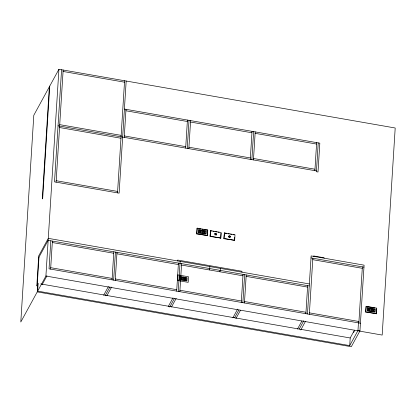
<?xml version="1.0" encoding="UTF-8"?>
<svg xmlns="http://www.w3.org/2000/svg" width="416" height="416" viewBox="0 0 416 416"><rect width="100%" height="100%" fill="white"/><g stroke="black" fill="none" stroke-linecap="round" stroke-linejoin="round"><path stroke-width="0.62" d="M49.343 86.814L42.286 198.947L42.697 198.193L49.754 86.06M38.99 257.13L37.227 285.163L36.816 285.917L38.704 255.892L48.282 238.352L309.364 283.946M45.911 276.026L58.921 69.28L395.2 127.998L382.174 335.067L45.911 276.026L20.8 322.005L33.805 115.263L58.921 69.28M50.804 240.807L49.041 268.84L360.438 323.216M61.568 69.742L54.512 181.875L119.122 193.154L126.178 81.021M50.632 269.121L52.395 241.088M56.103 182.151L63.154 70.018M112.06 279.848L113.823 251.81M117.53 192.878L124.587 80.746M113.651 280.124L115.414 252.091M115.237 280.4L117 252.366M124.238 137.368L126.001 109.335M177.668 260.946L177.72 260.057L241.998 271.279L241.94 272.173M176.67 291.127L178.433 263.094M185.666 148.096L187.434 120.063M178.256 291.403L180.149 261.383M187.257 148.372L189.02 120.338M179.847 291.684L181.61 263.65M188.843 148.647L190.611 120.614M182.978 280.233L183.175 277.046M196.7 233.927L197.163 228.145L207.756 229.991L207.407 235.565L196.7 233.927L197.163 228.145M198.214 232.752L198.411 229.57L206.357 230.958L206.159 234.14L198.099 232.965M198.9 232.471L199.051 230.084L201.698 230.547L201.547 232.934L198.786 232.679M202.186 233.449L202.384 230.261M207.293 235.778L207.756 229.991M210.096 236.418L210.558 230.636L221.151 232.487L220.802 238.061L210.096 236.418L210.558 230.636M209.357 269.942L209.446 268.512M209.737 268.559L209.862 266.568M220.688 238.269L221 233.314M219.944 271.794L220.038 270.358M220.324 270.41L220.454 268.419M223.938 238.685L224.406 232.898L234.998 234.749L234.645 240.323L223.938 238.685L224.406 232.898M234.53 240.531L234.728 237.437M241.275 302.411L243.043 274.378M250.276 159.375L252.039 131.342M242.866 302.687L244.629 274.654M251.867 159.656L253.63 131.617M244.452 302.962L246.22 274.929M253.453 159.931L255.216 131.898M305.885 313.69L307.648 285.657M314.886 170.659L316.649 142.626M307.476 313.971L311.132 255.913L364.088 265.158L359.954 330.86L351.296 346.72L37.253 291.881L37.731 284.237L38.147 283.483L37.664 291.127L349.721 345.618L357.973 330.517L358.452 322.873M318.235 142.901L316.425 171.73L318.011 172.011L319.826 143.177L124.41 109.054M309.327 314.293L312.858 258.227M313.544 256.334L313.57 255.934L324.163 257.785L324.137 258.185M349.721 345.618L350.204 337.974L354.479 330.143M358.847 322.941L362.372 266.874M365.685 312.057L366.148 306.27L376.74 308.121L376.392 313.695L365.685 312.057L366.148 306.27M367.884 310.601L368.035 308.209L370.682 308.672L370.531 311.064L367.77 310.809M371.171 311.579L371.368 308.391M376.277 313.908L376.589 308.953M38.579 257.884L48.157 240.344L309.239 285.938M42.234 284.492L46.966 275.834M103.667 295.22L108.394 286.556M105.097 295.786L109.985 286.837M106.844 295.776L111.571 287.113M178.89 279.75L186.945 280.925L187.148 277.742L179.202 276.354M168.272 306.504L173.004 297.84M169.702 307.07L174.288 298.678M171.449 307.055L176.181 298.397M232.882 317.782L237.609 309.124M234.619 317.793L238.893 309.962M235.898 318.63L240.484 310.237M297.487 329.066L301.912 320.965M299.224 329.072L303.81 320.684M300.773 329.956L305.36 321.568M353.652 332.452L354.266 331.334M63.066 71.453L124.498 82.181M125.913 110.765L187.34 121.493M190.518 122.049L251.95 132.777M255.128 133.333L316.555 144.056M59.717 124.649L121.15 135.377M124.327 135.933L185.76 146.661M188.937 147.217L250.364 157.94M253.542 158.496L314.974 169.224M58.042 125.809L316.472 170.934M59.54 127.52L120.968 138.247M56.191 180.716L117.624 191.443M197.049 228.353L198.297 228.571M199.54 228.79L200.788 229.003M202.036 229.221L203.278 229.44M204.526 229.658L207.641 230.204M224.292 233.111L226.782 233.542M228.03 233.761L229.273 233.979M230.521 234.198L231.769 234.416M233.012 234.634L234.26 234.848M210.444 230.844L211.692 231.062M212.94 231.28L214.183 231.499M215.431 231.717L216.674 231.936M217.922 232.149L219.17 232.367M196.815 233.719L207.407 235.565M224.052 238.472L234.645 240.323M210.21 236.21L220.802 238.061M311.002 257.904L363.964 267.15M312.764 259.662L362.284 268.304M52.302 242.518L113.734 253.245M116.912 253.802L178.344 264.529M181.522 265.08L242.949 275.808M246.126 276.364L307.559 287.092M366.657 306.592L374.759 308.006M365.799 311.849L376.392 313.695M50.721 267.686L112.148 278.413M115.331 278.97L176.758 289.692M179.936 290.248L241.368 300.976M244.546 301.532L305.973 312.26M309.421 312.858L358.935 321.506M357.973 330.517L359.954 330.86M40.7 283.93L350.204 337.974M177.954 274.929L177.606 280.504L188.198 282.35L188.547 276.775L177.954 274.929M179.842 276.869L179.691 279.256L182.338 279.718L182.489 277.332L179.842 276.869M180.617 277.321L180.82 278.382L180.617 277.321M180.794 278.746L181.272 279.126L180.794 278.746M181.412 277.456L181.61 278.517L181.412 277.456M183.815 277.56L183.664 279.947L186.311 280.41L186.462 278.023L183.815 277.56M184.59 278.013L184.787 279.074L184.59 278.013M184.766 279.438L185.24 279.817L184.766 279.438M185.38 278.153L185.583 279.214L185.38 278.153M199.826 230.537L200.028 231.598L199.826 230.537M200.002 231.962L200.481 232.341L200.002 231.962M200.621 230.672L200.819 231.733L200.621 230.672M203.024 230.776L202.873 233.163L205.52 233.626L205.67 231.239L203.024 230.776M203.798 231.228L203.996 232.289L203.798 231.228M203.975 232.653L204.448 233.033L203.975 232.653M204.589 231.369L204.792 232.43L204.589 231.369M214.9 233.386L214.812 234.796L216.471 235.087L216.559 233.678L214.9 233.386M215.134 233.745L215.093 234.38L216.247 234.577L216.065 233.756L215.134 233.745M367.401 307.7L367.198 310.882L375.144 312.27L375.341 309.083L367.401 307.7M368.81 308.662L369.013 309.728L368.81 308.662M368.987 310.092L369.465 310.471L368.987 310.092M369.606 308.802L369.803 309.863L369.606 308.802M372.008 308.906L371.857 311.293L374.504 311.756L374.655 309.369L372.008 308.906M372.783 309.358L372.98 310.419L372.783 309.358M372.96 310.783L373.438 311.163L372.96 310.783M373.578 309.494L373.776 310.56L373.578 309.494M228.738 236.876A0.915 0.78 28.6 0 0 230.266 237.141A0.915 0.78 28.6 0 0 229.575 235.815A0.915 0.78 28.6 0 0 228.738 236.876M228.894 236.824A0.728 0.619 28.6 0 0 230.116 237.037A0.728 0.619 28.6 0 0 229.564 235.976A0.728 0.619 28.6 0 0 228.894 236.824"/></g></svg>
